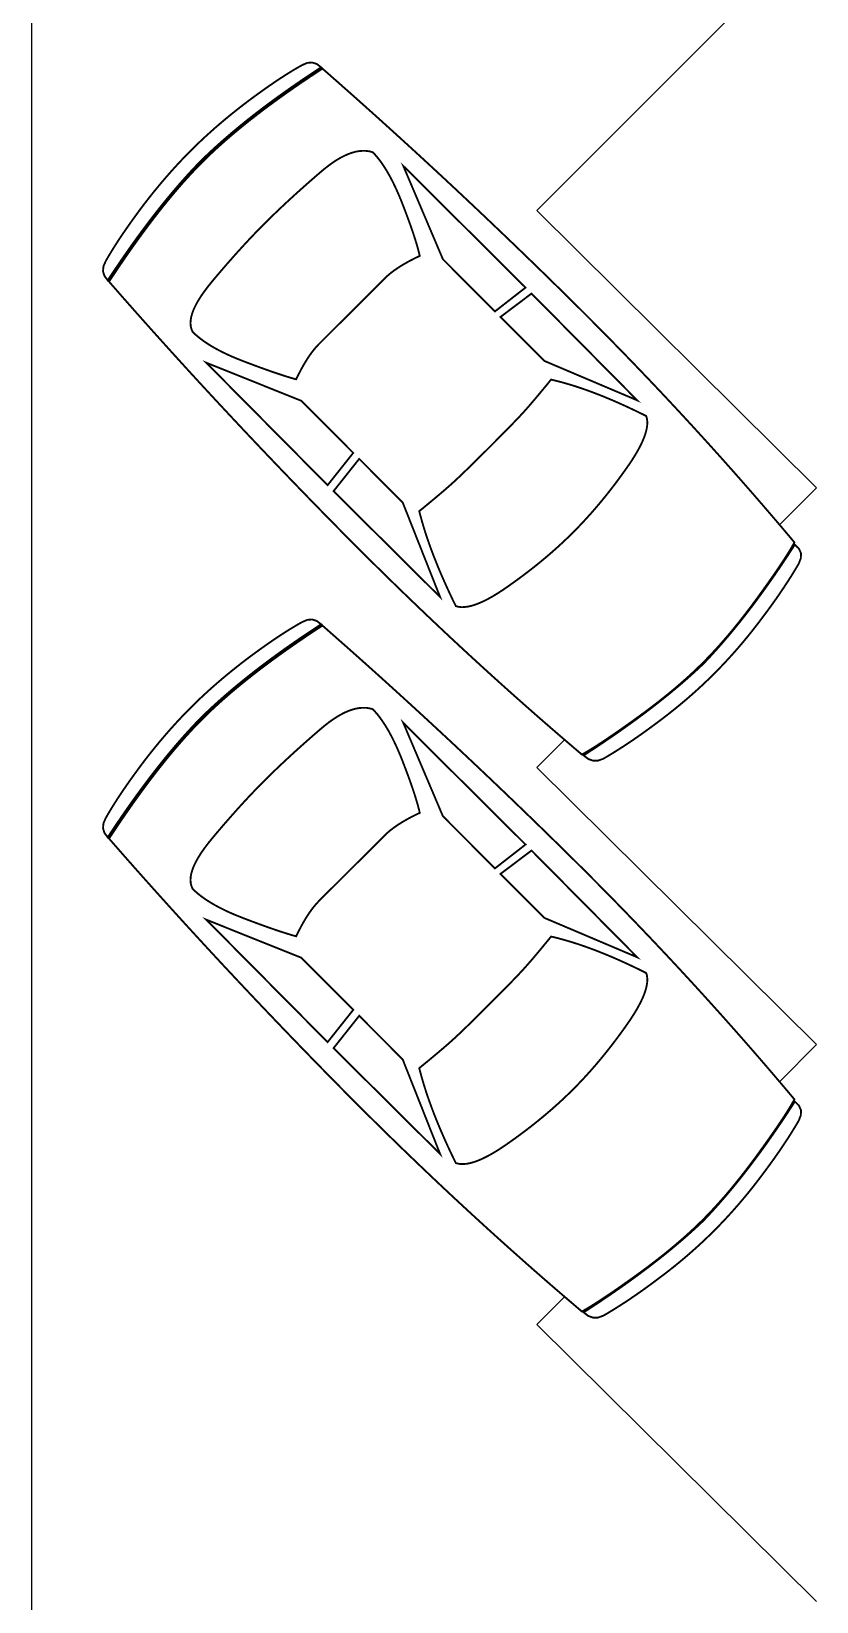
# Model space of a CAD drawing. Extents: x 346 to 515, y 162 to 297.
# Drawn here: x 364.22 to 368.92, y 202.83 to 212.23 of the extents above; entities that cross this region are included whole.
import ezdxf

# ---------------------------------------------------------------- set-up
doc = ezdxf.new("R2010")
doc.units = 0
doc.header["$LTSCALE"] = 35
for name, color, linetype in [('CAMADA_1', 7, 'CONTINUOUS'), ('LOCAÇÃO', 7, 'CONTINUOUS'), ('LPISO', 234, 'CONTINUOUS')]:
    doc.layers.add(name, color=color, linetype=linetype)

msp = doc.modelspace()

# ---------------------------------------------------------------- linework, layer by layer
at = {"layer": 'CAMADA_1', "color": 1, "linetype": 'Continuous', "const_width": 0.01109}
for points in [[(365.17551, 211.5147), (365.19362, 211.53261), (365.21195, 211.55042), (365.23049, 211.56812), (365.24926, 211.58573), (365.26823, 211.60323), (365.28743, 211.62063), (365.30685, 211.63794), (365.32647, 211.65515), (365.34632, 211.67228), (365.36638, 211.68931), (365.38667, 211.70625), (365.40716, 211.72311), (365.42788, 211.73989), (365.44881, 211.75659), (365.46995, 211.7732), (365.49132, 211.78974), (365.5129, 211.80621), (365.53761, 211.82456), (365.56189, 211.84238), (365.58573, 211.85965), (365.60914, 211.87639), (365.63213, 211.89259), (365.6547, 211.90825), (365.67686, 211.92337), (365.69861, 211.93794), (365.71996, 211.95196), (365.7409, 211.96544), (365.76145, 211.97836), (365.78161, 211.99074), (365.80138, 212.00257), (365.82077, 212.01383), (365.83978, 212.02455), (365.87085, 212.03791), (365.90011, 212.04018), (365.92773, 212.03133), (365.95387, 212.01137), (365.9298, 211.99565), (365.90596, 211.97995), (365.88236, 211.96425), (365.859, 211.94858), (365.83586, 211.93292), (365.81296, 211.91727), (365.7903, 211.90164), (365.76788, 211.88602), (365.74569, 211.87042), (365.72373, 211.85483), (365.70201, 211.83926), (365.68053, 211.82369), (365.65928, 211.80815), (365.63827, 211.79261), (365.6175, 211.77709), (365.59696, 211.76158), (365.57667, 211.74608), (365.55661, 211.73059), (365.53679, 211.71512), (365.5172, 211.69966), (365.49785, 211.6842), (365.47875, 211.66876), (365.45988, 211.65334), (365.44125, 211.63792), (365.42286, 211.62251), (365.40471, 211.60712), (365.3868, 211.59173), (365.36913, 211.57635), (365.3517, 211.56098), (365.33451, 211.54562), (365.31756, 211.53028), (365.30086, 211.51494), (365.28438, 211.4996), (365.26816, 211.48428), (365.25218, 211.46897), (365.23643, 211.45366), (365.23643, 211.45366), (365.22124, 211.43809), (365.20603, 211.42226), (365.1908, 211.40619), (365.17556, 211.38987), (365.16029, 211.3733), (365.14501, 211.35648), (365.12971, 211.33941), (365.11439, 211.32209), (365.09906, 211.30452), (365.0837, 211.2867), (365.06832, 211.26864), (365.05292, 211.25032), (365.03751, 211.23175), (365.02207, 211.21294), (365.00661, 211.19388), (364.99113, 211.17457), (364.97563, 211.15501), (364.96011, 211.13521), (364.94456, 211.11515), (364.92899, 211.09485), (364.9134, 211.0743), (364.89778, 211.05351), (364.88214, 211.03246), (364.86648, 211.01117), (364.85079, 210.98963), (364.83508, 210.96784), (364.81934, 210.94581), (364.80358, 210.92353), (364.78779, 210.901), (364.77197, 210.87822), (364.75613, 210.8552), (364.74026, 210.83194), (364.72437, 210.80842), (364.70844, 210.78466), (364.69249, 210.76065), (364.67651, 210.7364), (364.67651, 210.7364), (364.65675, 210.76272), (364.64825, 210.79066), (364.65087, 210.82021), (364.66443, 210.85139), (364.6755, 210.87071), (364.68709, 210.89036), (364.69918, 210.91034), (364.71178, 210.93066), (364.72488, 210.95132), (364.73849, 210.97233), (364.7526, 210.9937), (364.76721, 211.01542), (364.78232, 211.0375), (364.79793, 211.05995), (364.81404, 211.08277), (364.83063, 211.10597), (364.84772, 211.12955), (364.86531, 211.15351), (364.88338, 211.17786), (364.89974, 211.19927), (364.91619, 211.22048), (364.93274, 211.24149), (364.94939, 211.26229), (364.96613, 211.2829), (364.98297, 211.30331), (364.99992, 211.32353), (365.01697, 211.34354), (365.03413, 211.36335), (365.0514, 211.38297), (365.06878, 211.40238), (365.08627, 211.4216), (365.10388, 211.44062), (365.1216, 211.45944), (365.13945, 211.47806), (365.15742, 211.49648), (365.17551, 211.5147)], [(365.24427, 211.44581), (365.25888, 211.46028), (365.27379, 211.4748), (365.28901, 211.48938), (365.30453, 211.50402), (365.32035, 211.51873), (365.33647, 211.53349), (365.3529, 211.54831), (365.36963, 211.56319), (365.38667, 211.57813), (365.40401, 211.59313), (365.42165, 211.60819), (365.4396, 211.62331), (365.45785, 211.63849), (365.4764, 211.65372), (365.49526, 211.66901), (365.51442, 211.68436), (365.53389, 211.69978), (365.55366, 211.71525), (365.57373, 211.73077), (365.59411, 211.74636), (365.6148, 211.762), (365.63578, 211.7777), (365.65708, 211.79346), (365.67868, 211.80928), (365.70058, 211.82515), (365.72279, 211.84108), (365.74531, 211.85707), (365.76813, 211.87311), (365.79125, 211.88922), (365.81469, 211.90538), (365.83842, 211.9216), (365.86247, 211.93787), (365.88682, 211.9542), (365.91147, 211.97059), (365.93643, 211.98703), (365.9617, 212.00353), (365.9617, 212.00353), (365.97979, 211.98769), (365.99787, 211.97182), (366.01596, 211.95593), (366.03406, 211.94), (366.05215, 211.92405), (366.07024, 211.90808), (366.08834, 211.89208), (366.10644, 211.87605), (366.12454, 211.85999), (366.14265, 211.84391), (366.16076, 211.8278), (366.17887, 211.81166), (366.19698, 211.7955), (366.21509, 211.77931), (366.23321, 211.76309), (366.25133, 211.74685), (366.26945, 211.73057), (366.28757, 211.71428), (366.3057, 211.69796), (366.32383, 211.6816), (366.34196, 211.66523), (366.36009, 211.64882), (366.37822, 211.63239), (366.39636, 211.61593), (366.4145, 211.59945), (366.43264, 211.58294), (366.45078, 211.5664), (366.46893, 211.54983), (366.48708, 211.53324), (366.50523, 211.51662), (366.52338, 211.49998), (366.54153, 211.48331), (366.55969, 211.46661), (366.57784, 211.44988), (366.59601, 211.43313), (366.61417, 211.41636), (366.63233, 211.39955), (366.6505, 211.38272), (366.66867, 211.36586), (366.68684, 211.34898), (366.70501, 211.33207), (366.72318, 211.31513), (366.74136, 211.29816), (366.75954, 211.28117), (366.77772, 211.26416), (366.7959, 211.24711), (366.81409, 211.23004), (366.83227, 211.21295), (366.85046, 211.19583), (366.86865, 211.17868), (366.88684, 211.1615), (366.90504, 211.1443), (366.92323, 211.12707), (366.94143, 211.10981), (366.95963, 211.09253), (366.97783, 211.07522), (366.99603, 211.05789), (367.01424, 211.04053), (367.03245, 211.02314), (367.05065, 211.00573), (367.06886, 210.98829), (367.08708, 210.97082), (367.10529, 210.95333), (367.12351, 210.93581), (367.14173, 210.91827), (367.15994, 210.9007), (367.17816, 210.8831), (367.19639, 210.86547), (367.21461, 210.84783), (367.23284, 210.83015), (367.25107, 210.81244), (367.2693, 210.79472), (367.28753, 210.77696), (367.30576, 210.75918), (367.324, 210.74137), (367.34223, 210.72354), (367.36047, 210.70568), (367.37871, 210.68779), (367.39695, 210.66988), (367.4152, 210.65194), (367.4152, 210.65194), (367.43298, 210.63442), (367.45074, 210.61689), (367.46847, 210.59934), (367.48618, 210.58178), (367.50386, 210.56421), (367.52151, 210.54661), (367.53914, 210.52901), (367.55674, 210.51139), (367.57431, 210.49376), (367.59186, 210.47611), (367.60939, 210.45846), (367.62688, 210.44078), (367.64435, 210.42309), (367.66179, 210.40539), (367.67921, 210.38767), (367.6966, 210.36994), (367.71397, 210.3522), (367.7313, 210.33444), (367.74861, 210.31666), (367.7659, 210.29888), (367.78316, 210.28108), (367.80039, 210.26326), (367.8176, 210.24543), (367.83478, 210.22759), (367.85193, 210.20973), (367.86906, 210.19186), (367.88616, 210.17397), (367.90323, 210.15607), (367.92028, 210.13816), (367.93731, 210.12023), (367.9543, 210.10228), (367.97127, 210.08433), (367.98822, 210.06635), (368.00513, 210.04837), (368.02203, 210.03037), (368.03889, 210.01235), (368.05574, 209.99432), (368.07255, 209.97628), (368.08934, 209.95822), (368.1061, 209.94015), (368.12283, 209.92206), (368.13954, 209.90396), (368.15623, 209.88585), (368.17288, 209.86772), (368.18952, 209.84957), (368.20612, 209.83142), (368.2227, 209.81324), (368.23926, 209.79505), (368.25578, 209.77685), (368.27228, 209.75864), (368.28876, 209.7404), (368.30521, 209.72216), (368.32163, 209.7039), (368.33803, 209.68563), (368.3544, 209.66734), (368.37075, 209.64903), (368.38706, 209.63072), (368.40336, 209.61239), (368.41963, 209.59404), (368.43587, 209.57568), (368.45209, 209.5573), (368.46828, 209.53891), (368.48444, 209.52051), (368.50058, 209.50209), (368.51669, 209.48365), (368.53278, 209.46521), (368.54884, 209.44675), (368.56488, 209.42827), (368.58089, 209.40977), (368.59687, 209.39127), (368.61283, 209.37275), (368.62876, 209.35421), (368.64467, 209.33566), (368.66055, 209.31709), (368.6764, 209.29851), (368.69223, 209.27992), (368.70804, 209.26131), (368.72381, 209.24268), (368.73956, 209.22404), (368.75529, 209.20539), (368.77099, 209.18673), (368.78667, 209.16804), (368.78667, 209.16804), (368.77917, 209.15423), (368.77066, 209.13926), (368.76114, 209.12313), (368.75059, 209.10585), (368.73904, 209.08743), (368.72648, 209.06786), (368.71291, 209.04715), (368.69834, 209.0253), (368.68278, 209.00231), (368.66622, 208.97819), (368.64866, 208.95295), (368.63012, 208.92657), (368.61059, 208.89907), (368.59008, 208.87045), (368.56859, 208.84071), (368.55199, 208.81802), (368.5354, 208.79564), (368.51885, 208.77357), (368.50231, 208.75182), (368.48578, 208.73038), (368.46927, 208.70925), (368.45277, 208.68844), (368.43628, 208.66794), (368.4198, 208.64775), (368.40331, 208.62788), (368.38683, 208.60832), (368.37034, 208.58908), (368.35386, 208.57014), (368.33736, 208.55152), (368.32085, 208.53322), (368.30433, 208.51523), (368.28779, 208.49755), (368.27124, 208.48019), (368.25467, 208.46314), (368.23807, 208.4464), (368.2213, 208.42984), (368.20422, 208.41329), (368.18683, 208.39678), (368.16913, 208.38028), (368.15111, 208.3638), (368.13279, 208.34734), (368.11415, 208.33089), (368.09521, 208.31446), (368.07596, 208.29803), (368.0564, 208.28161), (368.03653, 208.26521), (368.01636, 208.2488), (367.99588, 208.2324), (367.9751, 208.216), (367.95401, 208.1996), (367.93261, 208.18319), (367.91092, 208.16678), (367.88892, 208.15037), (367.86662, 208.13394), (367.84402, 208.1175), (367.81441, 208.09623), (367.78588, 208.0759), (367.75845, 208.05653), (367.73212, 208.03811), (367.70687, 208.02064), (367.68272, 208.00413), (367.65966, 207.98856), (367.6377, 207.97395), (367.61683, 207.96028), (367.59704, 207.94757), (367.57836, 207.93581), (367.56076, 207.925), (367.54426, 207.91515), (367.52885, 207.90624), (367.51454, 207.89829), (367.51454, 207.89829), (367.49595, 207.91407), (367.47737, 207.92986), (367.45881, 207.94569), (367.44026, 207.96154), (367.42173, 207.97741), (367.4032, 207.9933), (367.3847, 208.00923), (367.36621, 208.02517), (367.34773, 208.04115), (367.32927, 208.05714), (367.31081, 208.07317), (367.29237, 208.08921), (367.27395, 208.10528), (367.25554, 208.12138), (367.23715, 208.1375), (367.21877, 208.15365), (367.2004, 208.16982), (367.18204, 208.18602), (367.1637, 208.20224), (367.14537, 208.21848), (367.12706, 208.23475), (367.10876, 208.25105), (367.09047, 208.26737), (367.0722, 208.28371), (367.05394, 208.30009), (367.03569, 208.31648), (367.01746, 208.3329), (366.99924, 208.34935), (366.98103, 208.36581), (366.96284, 208.38231), (366.94466, 208.39883), (366.9265, 208.41537), (366.90835, 208.43194), (366.89021, 208.44853), (366.87209, 208.46515), (366.85397, 208.4818), (366.83588, 208.49846), (366.81779, 208.51516), (366.79972, 208.53187), (366.78166, 208.54862), (366.76361, 208.56539), (366.74558, 208.58218), (366.72756, 208.59899), (366.70956, 208.61584), (366.69157, 208.63271), (366.67359, 208.6496), (366.65562, 208.66651), (366.63767, 208.68346), (366.61973, 208.70042), (366.6018, 208.71741), (366.58389, 208.73443), (366.56599, 208.75147), (366.5481, 208.76854), (366.53022, 208.78563), (366.51236, 208.80275), (366.49452, 208.81989), (366.47668, 208.83705), (366.45886, 208.85424), (366.44105, 208.87146), (366.42325, 208.8887), (366.40547, 208.90596), (366.38769, 208.92325), (366.36994, 208.94057), (366.35219, 208.95791), (366.33446, 208.97527), (366.31674, 208.99266), (366.29903, 209.01008), (366.28134, 209.02752), (366.26366, 209.04498), (366.24599, 209.06247), (366.22833, 209.07998), (366.21069, 209.09752), (366.19306, 209.11509), (366.17544, 209.13267), (366.15783, 209.15029), (366.14024, 209.16792), (366.12266, 209.18559), (366.10509, 209.20328), (366.08753, 209.22099), (366.06999, 209.23872), (366.05247, 209.25649), (366.03495, 209.27428), (366.03495, 209.27428), (366.01701, 209.29252), (365.9991, 209.31076), (365.98122, 209.329), (365.96335, 209.34724), (365.94553, 209.36548), (365.92772, 209.38372), (365.90994, 209.40195), (365.89219, 209.42018), (365.87446, 209.43841), (365.85676, 209.45664), (365.83909, 209.47487), (365.82144, 209.4931), (365.80382, 209.51132), (365.78622, 209.52954), (365.76865, 209.54776), (365.75111, 209.56598), (365.73359, 209.5842), (365.7161, 209.60242), (365.69864, 209.62063), (365.68121, 209.63884), (365.6638, 209.65705), (365.64641, 209.67526), (365.62906, 209.69347), (365.61173, 209.71168), (365.59442, 209.72988), (365.57715, 209.74808), (365.5599, 209.76629), (365.54267, 209.78448), (365.52548, 209.80268), (365.50831, 209.82088), (365.49116, 209.83907), (365.47405, 209.85726), (365.45696, 209.87545), (365.43989, 209.89364), (365.42286, 209.91183), (365.40585, 209.93002), (365.38887, 209.9482), (365.37191, 209.96638), (365.35498, 209.98456), (365.33808, 210.00275), (365.32121, 210.02092), (365.30436, 210.0391), (365.28754, 210.05727), (365.27075, 210.07545), (365.25398, 210.09361), (365.23724, 210.11179), (365.22053, 210.12995), (365.20384, 210.14812), (365.18719, 210.16628), (365.17055, 210.18445), (365.15395, 210.20261), (365.13737, 210.22077), (365.12082, 210.23892), (365.1043, 210.25708), (365.08781, 210.27523), (365.07134, 210.29339), (365.0549, 210.31154), (365.03848, 210.32969), (365.0221, 210.34784), (365.00574, 210.36598), (364.98941, 210.38413), (364.97311, 210.40227), (364.95683, 210.42041), (364.94058, 210.43855), (364.92436, 210.45669), (364.90817, 210.47482), (364.892, 210.49296), (364.87586, 210.51109), (364.85975, 210.52922), (364.84366, 210.54735), (364.82761, 210.56548), (364.81158, 210.58361), (364.79558, 210.60173), (364.77961, 210.61985), (364.76366, 210.63798), (364.74774, 210.65609), (364.73185, 210.67421), (364.71599, 210.69233), (364.70015, 210.71044), (364.68434, 210.72856), (364.68434, 210.72856), (364.70103, 210.75394), (364.71766, 210.779), (364.73421, 210.80375), (364.75071, 210.82819), (364.76714, 210.85231), (364.7835, 210.87612), (364.7998, 210.89962), (364.81603, 210.9228), (364.8322, 210.94568), (364.84831, 210.96823), (364.86435, 210.99048), (364.88032, 211.01241), (364.89623, 211.03403), (364.91208, 211.05535), (364.92786, 211.07635), (364.94357, 211.09703), (364.95922, 211.11741), (364.97481, 211.13748), (364.99033, 211.15724), (365.00579, 211.17668), (365.02118, 211.19582), (365.0365, 211.21465), (365.05176, 211.23316), (365.06696, 211.25137), (365.08209, 211.26927), (365.09716, 211.28686), (365.11216, 211.30414), (365.1271, 211.32111), (365.14197, 211.33777), (365.15678, 211.35413), (365.17152, 211.37018), (365.1862, 211.38592), (365.20082, 211.40136), (365.21536, 211.41648), (365.22985, 211.4313), (365.24427, 211.44581)], [(365.61414, 211.07525), (365.59836, 211.0594), (365.58239, 211.04317), (365.56625, 211.02657), (365.54993, 211.00959), (365.53342, 210.99223), (365.51674, 210.97449), (365.49987, 210.95635), (365.48282, 210.93783), (365.46558, 210.91892), (365.44815, 210.89961), (365.43054, 210.8799), (365.41275, 210.85979), (365.39476, 210.83928), (365.37658, 210.81836), (365.35822, 210.79704), (365.33966, 210.7753), (365.32091, 210.75315), (365.30197, 210.73058), (365.2771, 210.69987), (365.25485, 210.67038), (365.23521, 210.64213), (365.21821, 210.61512), (365.20384, 210.58934), (365.19211, 210.5648), (365.18305, 210.54149), (365.17664, 210.51941), (365.17292, 210.49857), (365.17187, 210.47896), (365.17352, 210.46059), (365.17788, 210.44345), (365.18495, 210.42755), (365.18495, 210.42755), (365.19967, 210.41351), (365.21572, 210.39957), (365.23311, 210.38575), (365.25183, 210.37204), (365.27187, 210.35846), (365.29324, 210.34503), (365.31594, 210.33174), (365.33998, 210.31861), (365.36535, 210.30565), (365.39204, 210.29286), (365.42006, 210.28026), (365.44942, 210.26786), (365.4801, 210.25566), (365.51097, 210.24384), (365.54087, 210.23254), (365.5698, 210.22177), (365.59775, 210.21154), (365.62472, 210.20184), (365.65069, 210.19269), (365.67565, 210.18407), (365.69961, 210.17599), (365.72256, 210.16847), (365.74448, 210.16149), (365.76537, 210.15506), (365.78523, 210.14918), (365.80404, 210.14386), (365.80404, 210.14386), (365.81943, 210.17508), (365.83475, 210.20431), (365.85001, 210.23158), (365.86519, 210.25688), (365.88031, 210.28024), (365.89537, 210.30167), (365.91036, 210.32119), (365.92528, 210.33881), (365.94014, 210.35454), (365.95411, 210.36848), (365.96934, 210.38368), (365.98583, 210.40015), (366.0036, 210.41788), (366.02264, 210.43689), (366.04297, 210.45718), (366.06458, 210.47875), (366.08748, 210.50161), (366.11168, 210.52576), (366.13719, 210.55122), (366.16248, 210.57647), (366.18657, 210.60051), (366.20944, 210.62333), (366.23109, 210.64495), (366.25152, 210.66534), (366.27072, 210.6845), (366.28868, 210.70243), (366.30541, 210.71913), (366.32089, 210.73458), (366.33512, 210.74878), (366.33512, 210.74878), (366.35088, 210.76361), (366.36851, 210.77848), (366.38801, 210.79339), (366.40938, 210.80831), (366.43262, 210.82325), (366.45774, 210.83817), (366.48472, 210.85307), (366.51358, 210.86793), (366.5443, 210.88274), (366.53957, 210.90212), (366.53421, 210.92245), (366.5282, 210.94375), (366.52157, 210.96599), (366.51432, 210.98918), (366.50646, 211.01332), (366.49799, 211.0384), (366.48892, 211.06443), (366.47926, 211.0914), (366.46902, 211.11931), (366.4582, 211.14815), (366.44681, 211.17793), (366.43486, 211.20863), (366.42236, 211.23898), (366.40973, 211.26808), (366.39699, 211.29593), (366.38411, 211.32251), (366.37112, 211.34782), (366.35799, 211.37184), (366.34475, 211.39456), (366.33138, 211.41599), (366.31788, 211.4361), (366.30426, 211.45489), (366.29051, 211.47235), (366.27664, 211.48846), (366.26264, 211.50323), (366.24405, 211.50817), (366.22484, 211.511), (366.20501, 211.51172), (366.18457, 211.51034), (366.16351, 211.50685), (366.14184, 211.50126), (366.11956, 211.49356), (366.09665, 211.48375), (366.07313, 211.47184), (366.049, 211.45782), (366.02425, 211.4417), (365.99889, 211.42347), (365.97291, 211.40314), (365.94631, 211.3807), (365.94631, 211.3807), (365.92417, 211.36158), (365.90235, 211.3426), (365.88086, 211.32376), (365.85969, 211.30507), (365.83884, 211.28653), (365.81833, 211.26813), (365.79814, 211.24987), (365.77827, 211.23176), (365.75873, 211.21379), (365.73952, 211.19597), (365.72063, 211.17829), (365.70207, 211.16076), (365.68383, 211.14337), (365.66592, 211.12612), (365.64833, 211.10902), (365.63107, 211.09206), (365.61414, 211.07525)], [(366.68279, 210.86257), (366.99436, 210.55042), (367.17742, 210.69312), (366.4455, 211.42118), (366.68279, 210.86257)], [(367.8458, 210.01825), (367.2131, 210.65737), (367.02742, 210.51729), (367.29025, 210.25397), (367.8458, 210.01825)], [(365.26579, 210.24367), (365.99248, 209.51039), (366.14598, 209.70363), (365.83441, 210.01578), (365.26579, 210.24367)], [(366.95525, 209.73162), (366.92779, 209.70425), (366.90188, 209.67855), (366.87752, 209.6545), (366.8547, 209.63209), (366.83341, 209.6113), (366.81363, 209.59214), (366.79536, 209.57458), (366.77859, 209.55862), (366.7633, 209.54425), (366.74949, 209.53146), (366.73563, 209.51888), (366.7202, 209.50515), (366.70322, 209.49029), (366.68469, 209.47429), (366.6646, 209.45717), (366.64297, 209.43892), (366.6198, 209.41956), (366.59511, 209.39909), (366.56888, 209.37751), (366.54113, 209.35482), (366.54661, 209.33349), (366.5524, 209.31196), (366.55851, 209.29024), (366.56494, 209.26832), (366.57168, 209.24621), (366.57874, 209.2239), (366.58612, 209.20139), (366.59382, 209.17867), (366.60183, 209.15576), (366.61016, 209.13264), (366.61881, 209.10931), (366.62777, 209.08578), (366.63706, 209.06203), (366.64666, 209.03808), (366.65657, 209.01392), (366.66681, 208.98954), (366.67736, 208.96495), (366.68823, 208.94014), (366.69942, 208.91511), (366.71093, 208.88986), (366.72275, 208.86439), (366.73489, 208.8387), (366.74735, 208.81279), (366.76012, 208.78664), (366.77572, 208.7825), (366.79277, 208.78056), (366.81128, 208.78084), (366.83125, 208.78334), (366.85267, 208.78807), (366.87554, 208.79505), (366.89988, 208.80427), (366.92567, 208.81576), (366.95291, 208.82952), (366.98161, 208.84556), (367.01176, 208.86389), (367.04338, 208.88451), (367.07644, 208.90744), (367.09941, 208.92369), (367.12208, 208.94), (367.14444, 208.95638), (367.16649, 208.97283), (367.18824, 208.98934), (367.20968, 209.00592), (367.23081, 209.02255), (367.25163, 209.03924), (367.27214, 209.05598), (367.29234, 209.07278), (367.31223, 209.08962), (367.33181, 209.10651), (367.35107, 209.12345), (367.37002, 209.14043), (367.38865, 209.15745), (367.40697, 209.17451), (367.42497, 209.19161), (367.44266, 209.20874), (367.46002, 209.2259), (367.46002, 209.2259), (367.47747, 209.24349), (367.49485, 209.26136), (367.51216, 209.2795), (367.5294, 209.29794), (367.54656, 209.31665), (367.56366, 209.33565), (367.5807, 209.35494), (367.59766, 209.37451), (367.61456, 209.39439), (367.63139, 209.41456), (367.64816, 209.43503), (367.66487, 209.45579), (367.68151, 209.47687), (367.69809, 209.49824), (367.71461, 209.51992), (367.73107, 209.54191), (367.74746, 209.56422), (367.76381, 209.58684), (367.78009, 209.60977), (367.78009, 209.60977), (367.80289, 209.64261), (367.82342, 209.67402), (367.84166, 209.704), (367.85763, 209.73255), (367.87132, 209.75965), (367.88276, 209.78532), (367.89192, 209.80953), (367.89884, 209.83229), (367.9035, 209.85359), (367.90592, 209.87343), (367.90609, 209.8918), (367.90402, 209.9087), (367.89973, 209.92412), (367.87319, 209.93736), (367.8469, 209.95023), (367.82087, 209.96275), (367.79508, 209.97489), (367.76955, 209.98668), (367.74426, 209.9981), (367.71922, 210.00917), (367.69443, 210.01988), (367.66988, 210.03022), (367.64557, 210.04021), (367.6215, 210.04983), (367.59768, 210.0591), (367.5741, 210.06801), (367.55075, 210.07656), (367.52765, 210.08475), (367.50478, 210.09258), (367.48215, 210.10006), (367.45975, 210.10718), (367.43758, 210.11394), (367.41565, 210.12035), (367.39395, 210.12641), (367.37248, 210.1321), (367.35123, 210.13745), (367.33022, 210.14243), (367.30587, 210.11258), (367.28281, 210.08454), (367.26107, 210.05832), (367.24063, 210.03393), (367.22152, 210.01137), (367.20374, 209.99066), (367.18729, 209.97179), (367.17218, 209.95478), (367.15842, 209.93963), (367.14556, 209.92579), (367.13102, 209.91039), (367.11482, 209.89343), (367.09695, 209.87493), (367.07744, 209.85488), (367.05628, 209.83329), (367.03347, 209.81016), (367.00903, 209.7855), (366.98296, 209.75932), (366.95525, 209.73162)], [(366.44187, 209.40718), (366.18166, 209.66788), (366.02816, 209.47464), (366.66609, 208.84075), (366.44187, 209.40718)], [(368.24242, 208.44204), (368.25788, 208.45832), (368.27334, 208.47481), (368.28877, 208.49151), (368.3042, 208.50841), (368.3196, 208.52552), (368.335, 208.54284), (368.35037, 208.56036), (368.36573, 208.57809), (368.38107, 208.59602), (368.39639, 208.61416), (368.41171, 208.6325), (368.427, 208.65104), (368.44228, 208.66978), (368.45754, 208.68872), (368.47279, 208.70787), (368.48802, 208.72721), (368.50323, 208.74675), (368.51843, 208.76649), (368.53361, 208.78643), (368.54878, 208.80657), (368.56393, 208.8269), (368.57906, 208.84743), (368.59418, 208.86815), (368.60928, 208.88907), (368.62437, 208.91017), (368.63944, 208.93148), (368.65449, 208.95297), (368.66954, 208.97466), (368.68455, 208.99654), (368.69956, 209.0186), (368.71456, 209.04086), (368.72953, 209.06331), (368.74449, 209.08594), (368.75943, 209.10877), (368.77436, 209.13177), (368.78927, 209.15497), (368.78927, 209.15497), (368.81375, 209.13075), (368.82581, 209.10376), (368.82546, 209.07384), (368.81269, 209.04084), (368.80146, 209.02167), (368.78976, 209.00214), (368.7776, 208.98224), (368.76496, 208.96198), (368.75184, 208.94136), (368.73824, 208.92039), (368.72416, 208.89906), (368.70959, 208.87738), (368.69454, 208.85536), (368.67899, 208.83299), (368.66294, 208.81029), (368.6464, 208.78724), (368.62935, 208.76386), (368.6118, 208.74015), (368.59374, 208.71611), (368.57767, 208.69471), (368.56147, 208.6735), (368.54515, 208.65249), (368.52871, 208.63169), (368.51214, 208.61109), (368.49545, 208.59069), (368.47865, 208.5705), (368.46172, 208.55052), (368.44468, 208.53074), (368.42752, 208.51117), (368.41024, 208.49181), (368.39285, 208.47267), (368.37535, 208.45373), (368.35773, 208.43501), (368.34, 208.4165), (368.32216, 208.39821), (368.30421, 208.38013), (368.28597, 208.36208), (368.26754, 208.34418), (368.24892, 208.32641), (368.23012, 208.30878), (368.21113, 208.29129), (368.19195, 208.27393), (368.17257, 208.25671), (368.153, 208.23961), (368.13323, 208.22264), (368.11326, 208.2058), (368.09309, 208.18908), (368.07271, 208.17248), (368.05213, 208.156), (368.03134, 208.13964), (368.01034, 208.1234), (367.98913, 208.10726), (367.9677, 208.09124), (367.94363, 208.07323), (367.91988, 208.05572), (367.89647, 208.03872), (367.8734, 208.02222), (367.85066, 208.00621), (367.82826, 207.99071), (367.80621, 207.97569), (367.78451, 207.96116), (367.76315, 207.94712), (367.74215, 207.93356), (367.72151, 207.92048), (367.70122, 207.90788), (367.6813, 207.89575), (367.66175, 207.88409), (367.64257, 207.8729), (367.6112, 207.86185), (367.58115, 207.86142), (367.55241, 207.87176), (367.52499, 207.89305), (367.54871, 207.90842), (367.57221, 207.92377), (367.5955, 207.9391), (367.61857, 207.95443), (367.64143, 207.96975), (367.66408, 207.98506), (367.68651, 208.00036), (367.70873, 208.01565), (367.73072, 208.03093), (367.75251, 208.04621), (367.77408, 208.06147), (367.79543, 208.07673), (367.81656, 208.09198), (367.83748, 208.10723), (367.85818, 208.12247), (367.87867, 208.13771), (367.89893, 208.15294), (367.91898, 208.16817), (367.93882, 208.18339), (367.95843, 208.19862), (367.97782, 208.21383), (367.997, 208.22905), (368.01596, 208.24426), (368.0347, 208.25947), (368.05322, 208.27468), (368.07152, 208.28989), (368.0896, 208.3051), (368.10746, 208.32031), (368.12511, 208.33552), (368.14253, 208.35073), (368.15973, 208.36594), (368.17671, 208.38116), (368.19346, 208.39638), (368.21001, 208.4116), (368.22632, 208.42682), (368.24242, 208.44204)], [(365.17553, 208.18117), (365.19364, 208.19908), (365.21197, 208.21689), (365.23051, 208.23459), (365.24928, 208.25219), (365.26825, 208.2697), (365.28745, 208.2871), (365.30686, 208.30441), (365.32649, 208.32162), (365.34634, 208.33874), (365.3664, 208.35578), (365.38668, 208.37272), (365.40718, 208.38958), (365.4279, 208.40636), (365.44883, 208.42305), (365.46997, 208.43967), (365.49134, 208.45621), (365.51292, 208.47268), (365.53763, 208.49103), (365.56191, 208.50884), (365.58575, 208.52612), (365.60916, 208.54286), (365.63215, 208.55906), (365.65472, 208.57472), (365.67688, 208.58984), (365.69863, 208.60441), (365.71997, 208.61843), (365.74092, 208.6319), (365.76147, 208.64483), (365.78163, 208.65721), (365.8014, 208.66903), (365.82079, 208.6803), (365.8398, 208.69101), (365.87087, 208.70438), (365.90013, 208.70664), (365.92775, 208.69779), (365.95389, 208.67784), (365.92982, 208.66212), (365.90598, 208.64641), (365.88238, 208.63072), (365.85902, 208.61505), (365.83588, 208.59938), (365.81298, 208.58374), (365.79032, 208.56811), (365.7679, 208.55249), (365.7457, 208.53689), (365.72375, 208.5213), (365.70203, 208.50572), (365.68055, 208.49016), (365.6593, 208.47461), (365.63829, 208.45908), (365.61752, 208.44356), (365.59698, 208.42805), (365.57669, 208.41254), (365.55663, 208.39706), (365.5368, 208.38159), (365.51722, 208.36612), (365.49787, 208.35067), (365.47877, 208.33523), (365.4599, 208.31981), (365.44127, 208.30439), (365.42288, 208.28898), (365.40473, 208.27358), (365.38682, 208.2582), (365.36915, 208.24282), (365.35172, 208.22745), (365.33453, 208.21209), (365.31758, 208.19674), (365.30087, 208.1814), (365.2844, 208.16607), (365.26818, 208.15075), (365.2522, 208.13543), (365.23645, 208.12013), (365.23645, 208.12013), (365.22126, 208.10455), (365.20605, 208.08873), (365.19082, 208.07266), (365.17558, 208.05634), (365.16031, 208.03977), (365.14503, 208.02295), (365.12973, 208.00588), (365.11441, 207.98856), (365.09908, 207.97099), (365.08372, 207.95317), (365.06834, 207.9351), (365.05294, 207.91679), (365.03753, 207.89822), (365.02209, 207.87941), (365.00663, 207.86035), (364.99115, 207.84104), (364.97565, 207.82148), (364.96013, 207.80167), (364.94458, 207.78162), (364.92901, 207.76132), (364.91342, 207.74077), (364.8978, 207.71997), (364.88216, 207.69893), (364.8665, 207.67763), (364.85081, 207.65609), (364.8351, 207.63431), (364.81936, 207.61228), (364.8036, 207.58999), (364.78781, 207.56747), (364.77199, 207.54469), (364.75615, 207.52167), (364.74028, 207.49841), (364.72439, 207.47489), (364.70846, 207.45113), (364.69251, 207.42712), (364.67653, 207.40287), (364.67653, 207.40287), (364.65676, 207.42919), (364.64827, 207.45712), (364.65089, 207.48668), (364.66445, 207.51786), (364.67552, 207.53718), (364.6871, 207.55682), (364.6992, 207.5768), (364.7118, 207.59712), (364.7249, 207.61779), (364.73851, 207.6388), (364.75262, 207.66016), (364.76723, 207.68189), (364.78234, 207.70397), (364.79795, 207.72642), (364.81405, 207.74924), (364.83065, 207.77244), (364.84774, 207.79601), (364.86533, 207.81998), (364.8834, 207.84433), (364.89976, 207.86573), (364.91621, 207.88694), (364.93276, 207.90795), (364.9494, 207.92876), (364.96615, 207.94937), (364.98299, 207.96978), (364.99994, 207.99), (365.01699, 208.01001), (365.03414, 208.02982), (365.05142, 208.04944), (365.06879, 208.06885), (365.08629, 208.08807), (365.1039, 208.10709), (365.12162, 208.1259), (365.13947, 208.14452), (365.15744, 208.16294), (365.17553, 208.18117)], [(365.24429, 208.11228), (365.2589, 208.12674), (365.27381, 208.14126), (365.28903, 208.15585), (365.30455, 208.17049), (365.32037, 208.1852), (365.33649, 208.19995), (365.35292, 208.21478), (365.36965, 208.22966), (365.38669, 208.2446), (365.40403, 208.2596), (365.42167, 208.27466), (365.43962, 208.28978), (365.45787, 208.30495), (365.47642, 208.32019), (365.49528, 208.33548), (365.51444, 208.35083), (365.53391, 208.36624), (365.55368, 208.38171), (365.57375, 208.39724), (365.59413, 208.41282), (365.61481, 208.42847), (365.6358, 208.44417), (365.6571, 208.45993), (365.6787, 208.47574), (365.7006, 208.49162), (365.72281, 208.50755), (365.74533, 208.52354), (365.76815, 208.53958), (365.79127, 208.55569), (365.81471, 208.57184), (365.83844, 208.58806), (365.86249, 208.60434), (365.88684, 208.62067), (365.91149, 208.63705), (365.93645, 208.6535), (365.96172, 208.66999), (365.96172, 208.66999), (365.97981, 208.65415), (365.99789, 208.63829), (366.01598, 208.62239), (366.03407, 208.60647), (366.05216, 208.59052), (366.07026, 208.57455), (366.08836, 208.55854), (366.10646, 208.54252), (366.12456, 208.52646), (366.14267, 208.51038), (366.16078, 208.49427), (366.17889, 208.47813), (366.197, 208.46197), (366.21511, 208.44578), (366.23323, 208.42956), (366.25135, 208.41331), (366.26947, 208.39704), (366.28759, 208.38075), (366.30572, 208.36442), (366.32385, 208.34807), (366.34198, 208.33169), (366.36011, 208.31529), (366.37824, 208.29886), (366.39638, 208.2824), (366.41452, 208.26591), (366.43266, 208.2494), (366.4508, 208.23286), (366.46895, 208.2163), (366.4871, 208.19971), (366.50524, 208.18309), (366.5234, 208.16644), (366.54155, 208.14978), (366.55971, 208.13308), (366.57786, 208.11635), (366.59603, 208.0996), (366.61419, 208.08282), (366.63235, 208.06602), (366.65052, 208.04919), (366.66869, 208.03233), (366.68686, 208.01545), (366.70503, 207.99853), (366.7232, 207.9816), (366.74138, 207.96463), (366.75956, 207.94764), (366.77774, 207.93062), (366.79592, 207.91358), (366.81411, 207.89651), (366.83229, 207.87941), (366.85048, 207.86229), (366.86867, 207.84514), (366.88686, 207.82797), (366.90506, 207.81076), (366.92325, 207.79354), (366.94145, 207.77628), (366.95965, 207.759), (366.97785, 207.74169), (366.99605, 207.72436), (367.01426, 207.707), (367.03246, 207.68961), (367.05067, 207.6722), (367.06888, 207.65476), (367.0871, 207.63729), (367.10531, 207.6198), (367.12353, 207.60228), (367.14174, 207.58473), (367.15996, 207.56716), (367.17818, 207.54957), (367.19641, 207.53194), (367.21463, 207.51429), (367.23286, 207.49662), (367.25109, 207.47891), (367.26932, 207.46118), (367.28755, 207.44343), (367.30578, 207.42565), (367.32402, 207.40784), (367.34225, 207.39001), (367.36049, 207.37215), (367.37873, 207.35426), (367.39697, 207.33635), (367.41521, 207.31841), (367.41521, 207.31841), (367.433, 207.30089), (367.45076, 207.28336), (367.46849, 207.26581), (367.4862, 207.24825), (367.50388, 207.23067), (367.52153, 207.21308), (367.53916, 207.19548), (367.55676, 207.17786), (367.57433, 207.16023), (367.59188, 207.14258), (367.6094, 207.12492), (367.6269, 207.10725), (367.64437, 207.08956), (367.66181, 207.07186), (367.67923, 207.05414), (367.69662, 207.03641), (367.71398, 207.01867), (367.73132, 207.00091), (367.74863, 206.98313), (367.76592, 206.96535), (367.78318, 206.94755), (367.80041, 206.92973), (367.81762, 206.9119), (367.83479, 206.89406), (367.85195, 206.8762), (367.86908, 206.85832), (367.88618, 206.84044), (367.90325, 206.82254), (367.9203, 206.80462), (367.93732, 206.7867), (367.95432, 206.76875), (367.97129, 206.7508), (367.98824, 206.73282), (368.00515, 206.71484), (368.02205, 206.69683), (368.03891, 206.67882), (368.05575, 206.66079), (368.07257, 206.64275), (368.08936, 206.62469), (368.10612, 206.60661), (368.12285, 206.58853), (368.13956, 206.57043), (368.15625, 206.55231), (368.1729, 206.53418), (368.18954, 206.51604), (368.20614, 206.49788), (368.22272, 206.47971), (368.23927, 206.46152), (368.2558, 206.44332), (368.2723, 206.42511), (368.28878, 206.40687), (368.30523, 206.38863), (368.32165, 206.37037), (368.33805, 206.3521), (368.35442, 206.33381), (368.37077, 206.3155), (368.38708, 206.29719), (368.40338, 206.27886), (368.41965, 206.26051), (368.43589, 206.24215), (368.45211, 206.22377), (368.4683, 206.20538), (368.48446, 206.18698), (368.5006, 206.16856), (368.51671, 206.15012), (368.5328, 206.13167), (368.54886, 206.11321), (368.5649, 206.09473), (368.58091, 206.07624), (368.59689, 206.05773), (368.61285, 206.03921), (368.62878, 206.02068), (368.64469, 206.00212), (368.66057, 205.98356), (368.67642, 205.96498), (368.69225, 205.94638), (368.70805, 205.92778), (368.72383, 205.90915), (368.73958, 205.89051), (368.75531, 205.87186), (368.77101, 205.85319), (368.78669, 205.83451), (368.78669, 205.83451), (368.77919, 205.82069), (368.77068, 205.80573), (368.76116, 205.7896), (368.75061, 205.77232), (368.73906, 205.7539), (368.7265, 205.73433), (368.71293, 205.71362), (368.69836, 205.69177), (368.6828, 205.66878), (368.66624, 205.64466), (368.64868, 205.61941), (368.63014, 205.59304), (368.61061, 205.56554), (368.5901, 205.53692), (368.56861, 205.50718), (368.55201, 205.48449), (368.53542, 205.46211), (368.51887, 205.44004), (368.50232, 205.41828), (368.4858, 205.39684), (368.46929, 205.37572), (368.45279, 205.3549), (368.4363, 205.33441), (368.41982, 205.31422), (368.40333, 205.29435), (368.38685, 205.27479), (368.37036, 205.25554), (368.35387, 205.23661), (368.33738, 205.21799), (368.32087, 205.19969), (368.30435, 205.1817), (368.28781, 205.16402), (368.27126, 205.14666), (368.25468, 205.12961), (368.23808, 205.11287), (368.22132, 205.0963), (368.20424, 205.07976), (368.18685, 205.06325), (368.16915, 205.04675), (368.15113, 205.03027), (368.13281, 205.01381), (368.11417, 204.99736), (368.09523, 204.98092), (368.07598, 204.9645), (368.05642, 204.94808), (368.03655, 204.93167), (368.01638, 204.91527), (367.9959, 204.89887), (367.97512, 204.88246), (367.95403, 204.86606), (367.93263, 204.84966), (367.91094, 204.83325), (367.88894, 204.81683), (367.86664, 204.80041), (367.84404, 204.78397), (367.81442, 204.76269), (367.7859, 204.74237), (367.75847, 204.723), (367.73213, 204.70458), (367.70689, 204.68711), (367.68274, 204.67059), (367.65968, 204.65503), (367.63772, 204.64041), (367.61685, 204.62675), (367.59706, 204.61404), (367.57838, 204.60228), (367.56078, 204.59147), (367.54428, 204.58162), (367.52887, 204.57271), (367.51456, 204.56476), (367.51456, 204.56476), (367.49596, 204.58053), (367.47739, 204.59633), (367.45883, 204.61215), (367.44028, 204.628), (367.42175, 204.64387), (367.40322, 204.65977), (367.38472, 204.6757), (367.36623, 204.69164), (367.34775, 204.70761), (367.32928, 204.72361), (367.31083, 204.73964), (367.29239, 204.75568), (367.27397, 204.77175), (367.25556, 204.78785), (367.23716, 204.80397), (367.21878, 204.82012), (367.20041, 204.83629), (367.18206, 204.85248), (367.16372, 204.8687), (367.14539, 204.88495), (367.12708, 204.90122), (367.10878, 204.91752), (367.09049, 204.93384), (367.07222, 204.95018), (367.05396, 204.96655), (367.03571, 204.98295), (367.01748, 204.99937), (366.99926, 205.01581), (366.98105, 205.03228), (366.96286, 205.04877), (366.94468, 205.06529), (366.92652, 205.08184), (366.90837, 205.09841), (366.89023, 205.115), (366.87211, 205.13162), (366.85399, 205.14826), (366.83589, 205.16493), (366.81781, 205.18162), (366.79974, 205.19834), (366.78168, 205.21508), (366.76363, 205.23185), (366.7456, 205.24864), (366.72758, 205.26546), (366.70958, 205.2823), (366.69158, 205.29917), (366.67361, 205.31607), (366.65564, 205.33298), (366.63769, 205.34993), (366.61975, 205.36689), (366.60182, 205.38388), (366.58391, 205.4009), (366.56601, 205.41794), (366.54812, 205.435), (366.53024, 205.4521), (366.51238, 205.46921), (366.49454, 205.48635), (366.4767, 205.50352), (366.45887, 205.52071), (366.44107, 205.53793), (366.42327, 205.55516), (366.40549, 205.57243), (366.38771, 205.58972), (366.36996, 205.60703), (366.35221, 205.62437), (366.33448, 205.64174), (366.31676, 205.65913), (366.29905, 205.67654), (366.28136, 205.69398), (366.26368, 205.71145), (366.24601, 205.72894), (366.22835, 205.74645), (366.21071, 205.76399), (366.19307, 205.78155), (366.17546, 205.79914), (366.15785, 205.81675), (366.14026, 205.83439), (366.12268, 205.85206), (366.10511, 205.86974), (366.08755, 205.88745), (366.07001, 205.90519), (366.05248, 205.92296), (366.03497, 205.94074), (366.03497, 205.94074), (366.01703, 205.95899), (365.99912, 205.97723), (365.98123, 205.99547), (365.96337, 206.01371), (365.94554, 206.03195), (365.92774, 206.05018), (365.90996, 206.06842), (365.89221, 206.08665), (365.87448, 206.10488), (365.85678, 206.12311), (365.8391, 206.14134), (365.82146, 206.15956), (365.80384, 206.17779), (365.78624, 206.19601), (365.76867, 206.21423), (365.75113, 206.23245), (365.73361, 206.25067), (365.71612, 206.26888), (365.69866, 206.2871), (365.68123, 206.30531), (365.66382, 206.32352), (365.64643, 206.34173), (365.62908, 206.35994), (365.61175, 206.37814), (365.59444, 206.39635), (365.57717, 206.41455), (365.55992, 206.43275), (365.54269, 206.45095), (365.5255, 206.46915), (365.50833, 206.48734), (365.49118, 206.50554), (365.47407, 206.52373), (365.45698, 206.54192), (365.43991, 206.56011), (365.42288, 206.5783), (365.40587, 206.59648), (365.38889, 206.61467), (365.37193, 206.63285), (365.355, 206.65103), (365.3381, 206.66921), (365.32123, 206.68739), (365.30438, 206.70557), (365.28756, 206.72374), (365.27076, 206.74191), (365.254, 206.76008), (365.23726, 206.77825), (365.22055, 206.79642), (365.20386, 206.81459), (365.18721, 206.83275), (365.17057, 206.85092), (365.15397, 206.86907), (365.13739, 206.88723), (365.12084, 206.90539), (365.10432, 206.92355), (365.08783, 206.9417), (365.07136, 206.95985), (365.05492, 206.978), (365.0385, 206.99615), (365.02212, 207.0143), (365.00576, 207.03245), (364.98943, 207.05059), (364.97313, 207.06874), (364.95685, 207.08688), (364.9406, 207.10502), (364.92438, 207.12315), (364.90818, 207.14129), (364.89202, 207.15943), (364.87588, 207.17756), (364.85977, 207.19569), (364.84368, 207.21382), (364.82762, 207.23195), (364.8116, 207.25007), (364.7956, 207.2682), (364.77962, 207.28632), (364.76368, 207.30444), (364.74776, 207.32256), (364.73187, 207.34068), (364.71601, 207.3588), (364.70017, 207.37691), (364.68436, 207.39502), (364.68436, 207.39502), (364.70105, 207.4204), (364.71768, 207.44547), (364.73423, 207.47022), (364.75073, 207.49466), (364.76715, 207.51878), (364.78352, 207.54259), (364.79982, 207.56609), (364.81605, 207.58927), (364.83222, 207.61214), (364.84833, 207.6347), (364.86437, 207.65695), (364.88034, 207.67888), (364.89625, 207.7005), (364.9121, 207.72181), (364.92788, 207.74281), (364.94359, 207.7635), (364.95924, 207.78388), (364.97483, 207.80395), (364.99035, 207.8237), (365.00581, 207.84315), (365.0212, 207.86229), (365.03652, 207.88111), (365.05178, 207.89963), (365.06698, 207.91784), (365.08211, 207.93573), (365.09718, 207.95332), (365.11218, 207.9706), (365.12712, 207.98758), (365.14199, 208.00424), (365.1568, 208.0206), (365.17154, 208.03665), (365.18622, 208.05239), (365.20083, 208.06782), (365.21538, 208.08295), (365.22987, 208.09777), (365.24429, 208.11228)], [(365.61416, 207.74172), (365.59837, 207.72587), (365.58241, 207.70964), (365.56627, 207.69304), (365.54995, 207.67606), (365.53344, 207.6587), (365.51676, 207.64095), (365.49989, 207.62282), (365.48284, 207.6043), (365.4656, 207.58538), (365.44817, 207.56608), (365.43056, 207.54637), (365.41276, 207.52626), (365.39478, 207.50575), (365.3766, 207.48483), (365.35824, 207.4635), (365.33968, 207.44177), (365.32093, 207.41962), (365.30199, 207.39705), (365.27712, 207.36633), (365.25487, 207.33685), (365.23523, 207.3086), (365.21823, 207.28159), (365.20386, 207.25581), (365.19213, 207.23126), (365.18307, 207.20795), (365.17666, 207.18588), (365.17294, 207.16503), (365.17189, 207.14543), (365.17354, 207.12706), (365.1779, 207.10992), (365.18496, 207.09401), (365.18496, 207.09401), (365.19969, 207.07998), (365.21574, 207.06604), (365.23313, 207.05221), (365.25184, 207.03851), (365.27189, 207.02493), (365.29326, 207.01149), (365.31596, 206.99821), (365.34, 206.98508), (365.36537, 206.97211), (365.39206, 206.95933), (365.42008, 206.94673), (365.44944, 206.93433), (365.48012, 206.92213), (365.51099, 206.91031), (365.54089, 206.89901), (365.56982, 206.88824), (365.59777, 206.87801), (365.62473, 206.86831), (365.65071, 206.85915), (365.67567, 206.85053), (365.69963, 206.84246), (365.72258, 206.83494), (365.7445, 206.82796), (365.76539, 206.82153), (365.78525, 206.81565), (365.80406, 206.81033), (365.80406, 206.81033), (365.81945, 206.84155), (365.83477, 206.87078), (365.85003, 206.89804), (365.86521, 206.92335), (365.88033, 206.94671), (365.89539, 206.96814), (365.91038, 206.98766), (365.9253, 207.00528), (365.94016, 207.02101), (365.95413, 207.03495), (365.96936, 207.05015), (365.98585, 207.06662), (366.00362, 207.08435), (366.02266, 207.10336), (366.04299, 207.12365), (366.0646, 207.14522), (366.0875, 207.16808), (366.1117, 207.19223), (366.13721, 207.21769), (366.1625, 207.24293), (366.18659, 207.26697), (366.20946, 207.2898), (366.23111, 207.31141), (366.25154, 207.33181), (366.27074, 207.35097), (366.2887, 207.3689), (366.30543, 207.38559), (366.32091, 207.40105), (366.33514, 207.41525), (366.33514, 207.41525), (366.3509, 207.43008), (366.36853, 207.44495), (366.38803, 207.45986), (366.4094, 207.47478), (366.43264, 207.48971), (366.45776, 207.50464), (366.48474, 207.51954), (366.5136, 207.5344), (366.54432, 207.54921), (366.53959, 207.56859), (366.53423, 207.58892), (366.52822, 207.61021), (366.52159, 207.63246), (366.51434, 207.65565), (366.50648, 207.67979), (366.49801, 207.70487), (366.48894, 207.7309), (366.47928, 207.75787), (366.46904, 207.78577), (366.45822, 207.81462), (366.44683, 207.8444), (366.43487, 207.8751), (366.42238, 207.90545), (366.40975, 207.93455), (366.39701, 207.9624), (366.38413, 207.98898), (366.37114, 208.01428), (366.35801, 208.03831), (366.34477, 208.06103), (366.3314, 208.08246), (366.3179, 208.10257), (366.30428, 208.12136), (366.29053, 208.13882), (366.27666, 208.15493), (366.26266, 208.16969), (366.24407, 208.17463), (366.22486, 208.17746), (366.20503, 208.17819), (366.18459, 208.17681), (366.16353, 208.17332), (366.14186, 208.16772), (366.11957, 208.16003), (366.09667, 208.15022), (366.07315, 208.13831), (366.04902, 208.12429), (366.02427, 208.10817), (365.99891, 208.08994), (365.97293, 208.06961), (365.94633, 208.04716), (365.94633, 208.04716), (365.92419, 208.02804), (365.90237, 208.00906), (365.88088, 207.99023), (365.85971, 207.97154), (365.83886, 207.953), (365.81835, 207.9346), (365.79816, 207.91634), (365.77829, 207.89823), (365.75875, 207.88026), (365.73954, 207.86244), (365.72065, 207.84476), (365.70209, 207.82722), (365.68385, 207.80983), (365.66594, 207.79259), (365.64835, 207.77549), (365.63109, 207.75853), (365.61416, 207.74172)], [(366.68281, 207.52904), (366.99437, 207.21688), (367.17744, 207.35958), (366.44552, 208.08765), (366.68281, 207.52904)], [(367.84582, 206.68472), (367.21312, 207.32384), (367.02744, 207.18376), (367.29027, 206.92044), (367.84582, 206.68472)], [(365.26581, 206.91014), (365.9925, 206.17686), (366.146, 206.3701), (365.83443, 206.68225), (365.26581, 206.91014)], [(366.95527, 206.39809), (366.92781, 206.37072), (366.9019, 206.34502), (366.87754, 206.32097), (366.85472, 206.29855), (366.83343, 206.27777), (366.81365, 206.2586), (366.79538, 206.24105), (366.77861, 206.22509), (366.76332, 206.21072), (366.74951, 206.19793), (366.73565, 206.18534), (366.72022, 206.17162), (366.70324, 206.15676), (366.68471, 206.14076), (366.66462, 206.12363), (366.64299, 206.10539), (366.61982, 206.08603), (366.59513, 206.06556), (366.5689, 206.04397), (366.54115, 206.02129), (366.54663, 205.99996), (366.55242, 205.97843), (366.55853, 205.95671), (366.56496, 205.93479), (366.5717, 205.91268), (366.57876, 205.89037), (366.58614, 205.86786), (366.59383, 205.84514), (366.60185, 205.82223), (366.61018, 205.79911), (366.61883, 205.77578), (366.62779, 205.75225), (366.63708, 205.7285), (366.64668, 205.70455), (366.65659, 205.68039), (366.66683, 205.65601), (366.67738, 205.63142), (366.68825, 205.60661), (366.69944, 205.58158), (366.71094, 205.55633), (366.72277, 205.53086), (366.73491, 205.50517), (366.74736, 205.47925), (366.76014, 205.45311), (366.77574, 205.44897), (366.79279, 205.44703), (366.8113, 205.44731), (366.83127, 205.44981), (366.85268, 205.45454), (366.87556, 205.46152), (366.8999, 205.47074), (366.92569, 205.48223), (366.95293, 205.49599), (366.98163, 205.51203), (367.01178, 205.53035), (367.0434, 205.55098), (367.07646, 205.57391), (367.09943, 205.59015), (367.1221, 205.60647), (367.14446, 205.62285), (367.16651, 205.6393), (367.18826, 205.65581), (367.2097, 205.67239), (367.23083, 205.68902), (367.25165, 205.70571), (367.27216, 205.72245), (367.29236, 205.73924), (367.31225, 205.75609), (367.33183, 205.77298), (367.35109, 205.78992), (367.37004, 205.8069), (367.38867, 205.82392), (367.40699, 205.84098), (367.42499, 205.85808), (367.44268, 205.87521), (367.46004, 205.89237), (367.46004, 205.89237), (367.47749, 205.90996), (367.49487, 205.92782), (367.51218, 205.94597), (367.52941, 205.9644), (367.54658, 205.98312), (367.56368, 206.00211), (367.58072, 206.0214), (367.59768, 206.04098), (367.61458, 206.06086), (367.63141, 206.08103), (367.64818, 206.10149), (367.66489, 206.12226), (367.68153, 206.14333), (367.69811, 206.16471), (367.71463, 206.18639), (367.73109, 206.20838), (367.74748, 206.23068), (367.76383, 206.2533), (367.7801, 206.27624), (367.7801, 206.27624), (367.80291, 206.30907), (367.82344, 206.34049), (367.84168, 206.37047), (367.85765, 206.39902), (367.87134, 206.42612), (367.88278, 206.45178), (367.89194, 206.476), (367.89886, 206.49876), (367.90352, 206.52006), (367.90593, 206.5399), (367.90611, 206.55827), (367.90404, 206.57517), (367.89975, 206.59059), (367.87321, 206.60383), (367.84692, 206.6167), (367.82089, 206.62921), (367.7951, 206.64136), (367.76957, 206.65315), (367.74428, 206.66457), (367.71924, 206.67564), (367.69444, 206.68634), (367.66989, 206.69669), (367.64559, 206.70667), (367.62152, 206.7163), (367.5977, 206.72557), (367.57412, 206.73447), (367.55077, 206.74302), (367.52767, 206.75121), (367.5048, 206.75905), (367.48217, 206.76653), (367.45977, 206.77365), (367.4376, 206.78041), (367.41567, 206.78682), (367.39397, 206.79287), (367.3725, 206.79857), (367.35125, 206.80391), (367.33024, 206.8089), (367.30589, 206.77905), (367.28283, 206.75101), (367.26108, 206.72479), (367.24065, 206.7004), (367.22154, 206.67784), (367.20376, 206.65713), (367.18731, 206.63826), (367.1722, 206.62125), (367.15844, 206.6061), (367.14557, 206.59226), (367.13104, 206.57686), (367.11484, 206.5599), (367.09697, 206.5414), (367.07746, 206.52134), (367.0563, 206.49975), (367.03349, 206.47663), (367.00905, 206.45197), (366.98297, 206.42579), (366.95527, 206.39809)], [(366.44189, 206.07365), (366.18168, 206.33435), (366.02818, 206.14111), (366.66611, 205.50722), (366.44189, 206.07365)], [(368.24243, 205.10851), (368.2579, 205.12479), (368.27336, 205.14128), (368.28879, 205.15798), (368.30422, 205.17488), (368.31962, 205.19199), (368.33501, 205.2093), (368.35039, 205.22683), (368.36575, 205.24456), (368.38109, 205.26249), (368.39641, 205.28062), (368.41173, 205.29896), (368.42702, 205.3175), (368.4423, 205.33625), (368.45756, 205.35519), (368.4728, 205.37434), (368.48804, 205.39368), (368.50325, 205.41322), (368.51845, 205.43296), (368.53363, 205.4529), (368.5488, 205.47304), (368.56395, 205.49337), (368.57908, 205.51389), (368.5942, 205.53462), (368.6093, 205.55553), (368.62439, 205.57664), (368.63946, 205.59795), (368.65451, 205.61944), (368.66956, 205.64113), (368.68457, 205.66301), (368.69958, 205.68507), (368.71457, 205.70733), (368.72955, 205.72978), (368.74451, 205.75241), (368.75945, 205.77523), (368.77438, 205.79824), (368.78929, 205.82144), (368.78929, 205.82144), (368.81377, 205.79721), (368.82583, 205.77022), (368.82548, 205.74031), (368.81271, 205.7073), (368.80148, 205.68814), (368.78978, 205.66861), (368.77762, 205.64871), (368.76498, 205.62845), (368.75186, 205.60783), (368.73826, 205.58685), (368.72418, 205.56553), (368.70961, 205.54385), (368.69456, 205.52182), (368.67901, 205.49946), (368.66296, 205.47675), (368.64642, 205.45371), (368.62937, 205.43033), (368.61182, 205.40662), (368.59376, 205.38258), (368.57769, 205.36117), (368.56149, 205.33997), (368.54517, 205.31896), (368.52873, 205.29816), (368.51216, 205.27756), (368.49547, 205.25716), (368.47867, 205.23697), (368.46174, 205.21699), (368.4447, 205.19721), (368.42754, 205.17764), (368.41026, 205.15828), (368.39287, 205.13914), (368.37536, 205.1202), (368.35775, 205.10148), (368.34002, 205.08297), (368.32218, 205.06468), (368.30423, 205.0466), (368.28599, 205.02855), (368.26756, 205.01065), (368.24894, 204.99288), (368.23014, 204.97525), (368.21115, 204.95776), (368.19197, 204.9404), (368.17259, 204.92317), (368.15302, 204.90608), (368.13325, 204.88911), (368.11328, 204.87227), (368.09311, 204.85555), (368.07273, 204.83895), (368.05215, 204.82247), (368.03136, 204.80611), (368.01036, 204.78986), (367.98915, 204.77373), (367.96772, 204.75771), (367.94365, 204.7397), (367.9199, 204.72219), (367.89649, 204.70519), (367.87342, 204.68869), (367.85068, 204.67268), (367.82828, 204.65717), (367.80623, 204.64216), (367.78452, 204.62763), (367.76317, 204.61359), (367.74217, 204.60003), (367.72153, 204.58695), (367.70124, 204.57435), (367.68132, 204.56222), (367.66177, 204.55056), (367.64259, 204.53937), (367.61122, 204.52832), (367.58116, 204.52789), (367.55243, 204.53823), (367.52501, 204.55952), (367.54872, 204.57488), (367.57223, 204.59023), (367.59552, 204.60557), (367.61859, 204.6209), (367.64145, 204.63622), (367.6641, 204.65153), (367.68653, 204.66683), (367.70875, 204.68211), (367.73074, 204.6974), (367.75253, 204.71267), (367.77409, 204.72794), (367.79545, 204.7432), (367.81658, 204.75845), (367.8375, 204.7737), (367.8582, 204.78894), (367.87869, 204.80418), (367.89895, 204.81941), (367.919, 204.83464), (367.93884, 204.84986), (367.95845, 204.86508), (367.97784, 204.8803), (367.99702, 204.89552), (368.01598, 204.91073), (368.03472, 204.92594), (368.05324, 204.94115), (368.07154, 204.95636), (368.08962, 204.97157), (368.10748, 204.98678), (368.12512, 205.00199), (368.14255, 205.0172), (368.15975, 205.03241), (368.17673, 205.04763), (368.19348, 205.06284), (368.21002, 205.07806), (368.22634, 205.09329), (368.24243, 205.10851)]]:
    msp.add_lwpolyline(points, dxfattribs=at)
at = {"layer": 'LOCAÇÃO'}
for p, q in [((368.91946, 212.82902), (367.24396, 211.15351)), ((367.24396, 211.15351), (368.91948, 209.49549)), ((368.91948, 209.49549), (368.69759, 209.2736)), ((367.4108, 207.98679), (367.24398, 207.81997)), ((367.24398, 207.81997), (368.9195, 206.16195)), ((368.9195, 206.16195), (368.69761, 205.94007)), ((367.41082, 204.65326), (367.244, 204.48644)), ((367.244, 204.48644), (368.91952, 202.82842))]:
    msp.add_line(p, q, dxfattribs=at)
at = {"layer": 'LPISO'}
msp.add_line((364.21957, 254.16041), (364.21957, 192.95191), dxfattribs=at)

doc.saveas('drawing.dxf')
